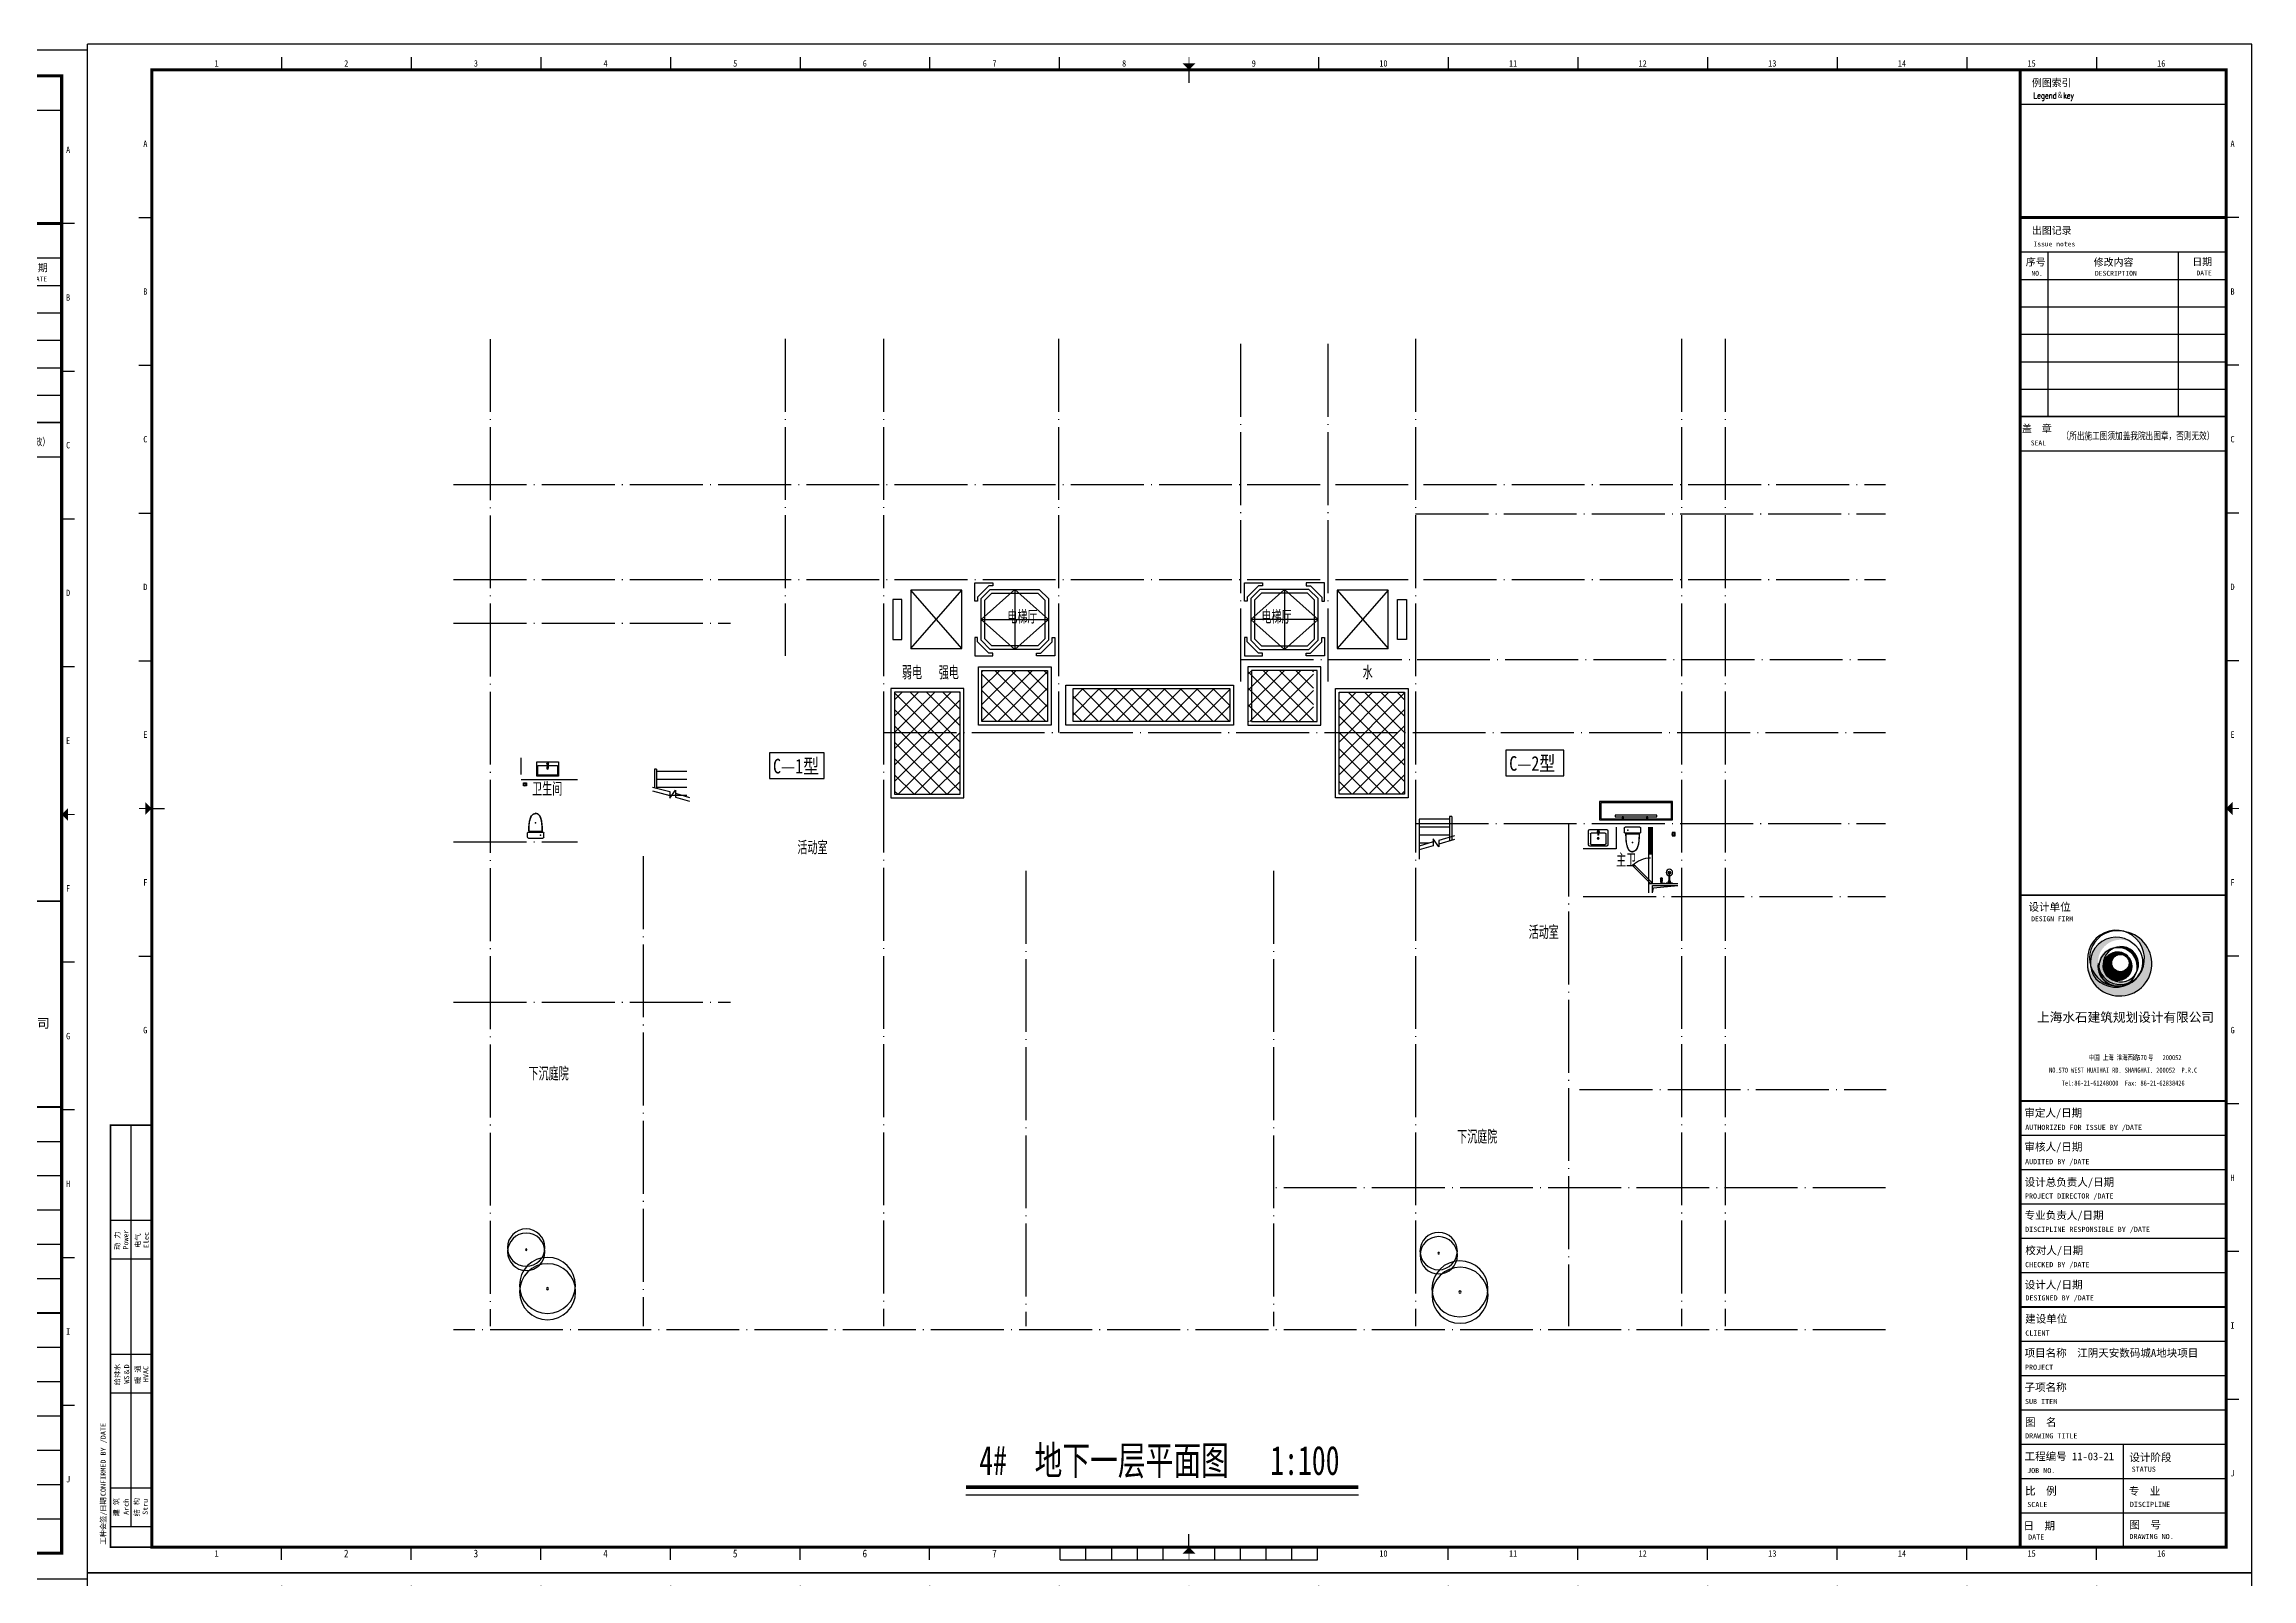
# Model space of a CAD drawing. Extents: x 921942 to 1159542, y -958603 to -790785.
# Drawn here: x 980154 to 1040742, y -874694 to -832575 of the extents above; entities that cross this region are included whole.
import ezdxf
from ezdxf.enums import TextEntityAlignment as Align

# ---------------------------------------------------------------- set-up
doc = ezdxf.new("R2010")
doc.units = 0
doc.header["$LTSCALE"] = 1000
doc.header["$MEASUREMENT"] = 0
doc.linetypes.add('DOTE', pattern=[2.42, 2, -0.2, 0.02, -0.2])
doc.layers.get('0').update_dxf_attribs({"linetype": 'CONTINUOUS'})
for name, color, linetype in [('DIM_SYMB', 3, 'CONTINUOUS'), ('DOTE', 1, 'DOTE'), ('FACE', 2, 'CONTINUOUS'), ('PUB_TEXT', 7, 'CONTINUOUS'), ('STAIR', 2, 'CONTINUOUS'), ('TT', 7, 'CONTINUOUS'), ('厨卫', 8, 'CONTINUOUS'), ('图框', 255, 'CONTINUOUS'), ('家具', 8, 'CONTINUOUS'), ('平面填充', 250, 'CONTINUOUS'), ('树', 86, 'CONTINUOUS'), ('管道', 8, 'CONTINUOUS'), ('造型墙', 55, 'CONTINUOUS'), ('面积线', 3, 'CONTINUOUS')]:
    doc.layers.add(name, color=color, linetype=linetype)
doc.styles.add('SHEET1', font='romanc.shx', dxfattribs={"width": 0.65, "bigfont": 'tssdchn.shx'})
doc.styles.get("Standard").update_dxf_attribs({"font": 'GBENOR', "bigfont": 'GBCBIG'})
doc.styles.add('TKZ1', font='SIMHEI.TTF', dxfattribs={"width": 0.7})
doc.styles.add('图签栏', font='SimSun.ttf')
doc.styles.add('长仿宋', font='SimSun.ttf', dxfattribs={"width": 0.7, "height": 5})
doc.styles.add('黑体', font='SIMHEI.TTF', dxfattribs={"width": 0.8})

# ---------------------------------------------------------------- blocks, each defined once
blk = doc.blocks.new('A$C790473E3')
at = {"layer": 'FACE'}
blk.add_hatch(color=256, dxfattribs=at).paths.add_polyline_path([(12277, 22805, -0.43582423), (25158, 38243, 0.40349822), (8203, 25238, -0.61544517), (35207, 40694, 0.91316991), (6565, 13084, -0.18593916), (0, 27582, 2.29498981), (29364, 49669, -0.74337417), (29147, 8589, 0.27041132), (38508, 20344, -0.44566281), (20141, 12365, -0.32623171)])
h = blk.add_hatch(dxfattribs=at)
h.set_pattern_fill('ANSI31', color=256, scale=6118.035339, style=0)
h.set_pattern_definition([(45, (-835537.9, 198731.2), (-540.76303, 540.76303), [])])
h.paths.add_polyline_path([(34441, 22970, 1.00745479), (12277, 22805, 0.99260037)])
h.paths.add_polyline_path([(18828, 25457, -1), (32328, 25457, -1)], flags=16)
blk.add_circle((23359, 22970), 11082, dxfattribs=at)
at = {"layer": 'FACE', "color": 2}
blk.add_circle((25578, 25457), 6750, dxfattribs=at)
for centre, radius, start, end in [((24948, 24977), 25084, 174.038692, 79.861542), ((22142, 25587), 19974, 49.145957, 218.751509), ((25605, 26152), 17427, 56.564441, 183.004516), ((23426, 22946), 15395, 83.539592, 171.435544), ((25891, 24539), 13724, 93.061268, 187.256224), ((23075, 29161), 21450, 286.445455, 72.950093), ((22101, 28855), 22137, 183.29715, 225.430105), ((23359, 22970), 11082, 253.122954, 180.85108), ((25737, 24611), 13464, 245.440082, 341.523102), ((23754, 22488), 14908, 291.206809, 351.732962)]:
    blk.add_arc(centre, radius, start, end, dxfattribs=at)
blk = doc.blocks.new('图框2')
at = {"layer": '图框', "color": 0}
for p, q in [((84100, 59400), (0, 59400)), ((0, 0), (0, 59400)), ((84100, 0), (84100, 59400)), ((7538, 58900), (7538, 58400)), ((12575, 58900), (12575, 58400)), ((17612, 58900), (17612, 58400)), ((22650, 58900), (22650, 58400)), ((27688, 58900), (27688, 58400)), ((32725, 58900), (32725, 58400)), ((37762, 58900), (37762, 58400)), ((42800, 58400), (42800, 57900)), ((47838, 58900), (47838, 58400)), ((52875, 58900), (52875, 58400)), ((57912, 58900), (57912, 58400)), ((62950, 58900), (62950, 58400)), ((67988, 58900), (67988, 58400)), ((73025, 58900), (73025, 58400)), ((78062, 58900), (78062, 58400)), ((75100, 57067), (83100, 57067)), ((2000, 52660), (2500, 52660)), ((75100, 52660), (83100, 52660)), ((83600, 52660), (83100, 52660)), ((75100, 51327), (83100, 51327)), ((76167, 51327), (76167, 44927)), ((81233, 51327), (81233, 44927)), ((75100, 50260), (83100, 50260)), ((75100, 49193), (83100, 49193)), ((75100, 48127), (83100, 48127)), ((2000, 46920), (2500, 46920)), ((75100, 47060), (83100, 47060)), ((83600, 46920), (83100, 46920)), ((75100, 45993), (83100, 45993)), ((75100, 44927), (83100, 44927)), ((75100, 43593), (83100, 43593)), ((75100, 43593), (83100, 43593)), ((2000, 41180), (2500, 41180)), ((83600, 41180), (83100, 41180)), ((2000, 35440), (2500, 35440)), ((83600, 35440), (83100, 35440)), ((2500, 29700), (3000, 29700)), ((2000, 23960), (2500, 23960)), ((83600, 23960), (83100, 23960)), ((83600, 18220), (83100, 18220)), ((900, 17400), (2500, 17400)), ((900, 17400), (2500, 17400)), ((1700, 1800), (1700, 17400)), ((75100, 17000), (83100, 17000)), ((75100, 15667), (83100, 15667)), ((75100, 14333), (83100, 14333)), ((900, 13700), (2500, 13700)), ((75100, 13000), (83100, 13000)), ((900, 12200), (2500, 12200)), ((83600, 12480), (83100, 12480)), ((75100, 11667), (83100, 11667)), ((75100, 9000), (83100, 9000)), ((900, 8500), (2500, 8500)), ((900, 7000), (2500, 7000)), ((75100, 7667), (83100, 7667)), ((75100, 6333), (83100, 6333)), ((83600, 6740), (83100, 6740)), ((75100, 5000), (83100, 5000)), ((79100, 5000), (79100, 1000)), ((75100, 3667), (83100, 3667)), ((900, 3300), (2500, 3300)), ((900, 1800), (2500, 1800)), ((75100, 2333), (83100, 2333)), ((7538, 500), (7538, 1000)), ((12575, 500), (12575, 1000)), ((17612, 500), (17612, 1000)), ((22650, 500), (22650, 1000)), ((27688, 500), (27688, 1000)), ((32725, 500), (32725, 1000)), ((37800, 500), (37800, 1000)), ((38800, 500), (38800, 1000)), ((39800, 500), (39800, 1000)), ((40800, 500), (40800, 1000)), ((41800, 500), (41800, 1000)), ((42800, 1000), (42800, 1500)), ((43800, 500), (43800, 1000)), ((44800, 500), (44800, 1000)), ((45800, 500), (45800, 1000)), ((46800, 500), (46800, 1000)), ((47800, 500), (47800, 1000)), ((52875, 500), (52875, 1000)), ((57912, 500), (57912, 1000)), ((62950, 500), (62950, 1000)), ((67988, 500), (67988, 1000)), ((73025, 500), (73025, 1000)), ((78062, 500), (78062, 1000)), ((0, 0), (84100, 0)), ((37800, 500), (47800, 500))]:
    blk.add_line(p, q, dxfattribs=at)
at = {"layer": '图框', "color": 0, "const_width": 120}
blk.add_lwpolyline([(83100, 58400), (2500, 58400), (2500, 1000), (83100, 1000)], close=True, dxfattribs=at)
at = {"layer": '图框', "color": 0}
for points, const_width in [([(42800, 58650), (42800, 58900)], 30), ([(75100, 58400), (75100, 1000)], 120), ([(75100, 52660), (83100, 52660)], 120), ([(75100, 44927), (83100, 44927)], 66.7), ([(2250, 29700), (2000, 29700)], 30), ([(83350, 29700), (83600, 29700)], 30), ([(75100, 26333), (83100, 26333)], 66.7), ([(75100, 26333), (83100, 26333)], 60), ([(75100, 18333), (83100, 18333)], 80), ([(75100, 18333), (83100, 18333)], 66.7), ([(2500, 1000), (900, 1000), (900, 17400), (2500, 17400)], 60), ([(75100, 10333), (83100, 10333)], 80), ([(42800, 750), (42800, 500)], 30)]:
    blk.add_lwpolyline(points, dxfattribs=dict(at, const_width=const_width))
for points in [[(42550, 58650), (43050, 58650), (42800, 58400)], [(2250, 29450), (2250, 29950), (2500, 29700)], [(83350, 29450), (83350, 29950), (83100, 29700)], [(42550, 750), (43050, 750), (42800, 1000)]]:
    blk.add_solid(points, dxfattribs=at)
at = {"layer": '图框', "color": 0, "linetype": 'ByBlock', "xscale": 0.04999999701976776, "yscale": 0.05000000447034836, "zscale": 0.05}
blk.add_blockref('A$C790473E3', (77715, 22421), dxfattribs=at)
at = {"layer": '图框', "color": 0, "style": 'TKZ1'}
for s, height, width, p in [('1', 250, 0.85, (5019, 58650)), ('2', 250, 0.85, (10056, 58650)), ('3', 250, 0.85, (15094, 58650)), ('4', 250, 0.85, (20131, 58650)), ('5', 250, 0.85, (25169, 58650)), ('6', 250, 0.85, (30206, 58650)), ('7', 250, 0.85, (35244, 58650)), ('8', 250, 0.85, (40281, 58650)), ('9', 250, 0.85, (45319, 58650)), ('10', 250, 0.85, (50356, 58650)), ('11', 250, 0.85, (55394, 58650)), ('12', 250, 0.85, (60431, 58650)), ('13', 250, 0.85, (65469, 58650)), ('14', 250, 0.85, (70506, 58650)), ('15', 250, 0.85, (75544, 58650)), ('16', 250, 0.85, (80581, 58650)), ('A', 250, 0.85, (2250, 55530)), ('A', 250, 0.85, (83350, 55530)), ('B', 250, 0.85, (2250, 49790)), ('B', 250, 0.85, (83350, 49790)), ('C', 250, 0.85, (2250, 44050)), ('C', 250, 0.85, (83350, 44050)), ('D', 250, 0.85, (2250, 38310)), ('D', 250, 0.85, (83350, 38310)), ('E', 250, 0.85, (2250, 32570)), ('E', 250, 0.85, (83350, 32570)), ('F', 250, 0.85, (2250, 26830)), ('F', 250, 0.85, (83350, 26830)), ('G', 250, 0.85, (2244, 21090)), ('G', 250, 0.85, (83350, 21090)), ('中国 上海 淮海西路   号    ', 200, 0.75, (79264, 20033)), ('570     200052 ', 200, 0.75, (80571, 20021)), ('NO.570 WEST HUAIHAI RD. SHANGHAI. 200052  P.R.C', 200, 0.75, (79100, 19533)), ('Tel:86-21-61248000  Fax: 86-21-62838426', 200, 0.75, (79100, 19033)), ('H', 250, 0.85, (83350, 15350)), ('I', 250, 0.85, (83350, 9610)), ('J', 250, 0.85, (83350, 3870)), ('1', 250, 0.85, (5019, 750)), ('2', 300, 0.85, (10056, 750)), ('3', 300, 0.85, (15094, 750)), ('4', 300, 0.85, (20131, 750)), ('5', 300, 0.85, (25169, 750)), ('6', 300, 0.85, (30206, 750)), ('7', 300, 0.85, (35244, 750)), ('10', 250, 0.85, (50356, 750)), ('11', 250, 0.85, (55394, 750)), ('12', 250, 0.85, (60431, 750)), ('13', 250, 0.85, (65469, 750)), ('14', 250, 0.85, (70506, 750)), ('15', 250, 0.85, (75544, 750)), ('16', 250, 0.85, (80581, 750))]:
    blk.add_text(s, height=height, dxfattribs=dict(at, width=width)).set_placement(p, align=Align.MIDDLE)
at = {"layer": '图框', "color": 0, "style": '图签栏'}
for s, height, p in [('例图索引', 282.8, (75551, 57759)), ('出图记录', 282.8, (75551, 52019)), ('Issue notes', 188.55, (75615, 51542)), ('序号', 282.8, (75315, 50792)), ('修改内容', 282.8, (77955, 50787)), ('日期', 282.8, (81788, 50803)), ('NO.', 188.6, (75534, 50402)), ('DESCRIPTION', 188.55, (78005, 50402)), ('DATE', 188.6, (81948, 50413)), ('盖  章', 282.8, (75167, 44324)), ('SEAL', 188.6, (75511, 43809)), ('DESIGN FIRM', 188.55, (75529, 25318)), ('审定人/日期', 300, (75260, 17722)), ('AUTHORIZED FOR ISSUE BY /DATE', 200, (75295, 17208)), ('审核人/日期', 300, (75266, 16402)), ('AUDITED BY /DATE', 200, (75288, 15876)), ('设计总负责人/日期', 300, (75272, 15030)), ('PROJECT DIRECTOR /DATE', 200, (75284, 14542)), ('专业负责人/日期', 300, (75272, 13744)), ('DISCIPLINE RESPONSIBLE BY /DATE', 200, (75292, 13246)), ('CHECKED BY /DATE', 200, (75290, 11877)), ('校对人/日期', 300, (75296, 12378)), ('设计人/日期', 300, (75274, 11045)), ('DESIGNED BY /DATE', 200, (75301, 10583)), ('建设单位', 300, (75293, 9720)), ('项目名称  江阴天安数码城A地块项目', 300, (75269, 8393)), ('CLIENT', 200, (75297, 9217)), ('PROJECT', 200, (75285, 7890)), ('子项名称  ', 300, (75269, 7060)), ('SUB ITEM', 200, (75285, 6557)), ('图  名', 300, (75285, 5706)), ('DRAWING TITLE', 200, (75291, 5224)), ('工程编号 11-03-21', 300, (75271, 4374)), ('设计阶段', 300, (79340, 4335)), ('JOB NO.', 200, (75369, 3875)), ('STATUS', 200, (79430, 3927)), ('比  例', 300, (75290, 3030)), ('SCALE', 200, (75375, 2555)), ('专  业', 300, (79318, 3025)), ('DISCIPLINE', 200, (79361, 2559)), ('日  期', 300, (75226, 1677)), ('图  号', 300, (79342, 1717)), ('DATE', 200, (75408, 1290)), ('DRAWING NO.', 200, (79344, 1311))]:
    blk.add_text(s, height=height, dxfattribs=at).set_placement(p)
at = {"layer": '图框', "color": 0}
for s, height, style, width, p in [('Legend＆key', 240, 'SHEET1', 0.8, (75615, 57282)), ('（所出施工图须加盖我院出图章，否则无效）', 282.83, '图签栏', 0.75, (76705, 44040))]:
    blk.add_text(s, height=height, dxfattribs=dict(at, style=style, width=width)).set_placement(p)
for s, height, style, p in [('设计单位', 300, '图签栏', (76241, 25883)), ('上海水石建筑规划设计有限公司', 360, 'TKZ1', (79192, 21597))]:
    blk.add_text(s, height=height, dxfattribs=dict(at, style=style)).set_placement(p, align=Align.MIDDLE)
at = {"layer": '图框', "color": 0, "style": '图签栏'}
for s, p in [('动 力', (1156, 12907)), ('电气', (1956, 12907)), ('给排水', (1156, 7707)), ('暖 通', (1956, 7707)), ('建 筑', (1116, 2550)), ('结 构', (1916, 2550))]:
    blk.add_text(s, height=200, rotation=90, dxfattribs=at).set_placement(p, align=Align.MIDDLE)
for s, height, p in [('Power', 200, (1588, 12561)), ('Elec', 200, (2385, 12619)), ('WS＆D', 200, (1623, 7351)), ('HVAC', 200, (2368, 7411)), ('CONFIRMED BY /DATE', 202.02, (712, 2979)), ('日期', 202, (713, 2372)), ('Arch', 200, (1602, 2253)), ('Stru', 200, (2344, 2253)), ('工种会签/', 202, (714, 1094))]:
    blk.add_text(s, height=height, rotation=90, dxfattribs=at).set_placement(p)
blk = doc.blocks.new('A$C2FB07499')
at = {"layer": '家具', "ltscale": 0.5}
blk.add_lwpolyline([(500, 0), (0, 0), (0, 2000), (500, 2000)], close=True, dxfattribs=at)
at = {"layer": '家具', "color": 251, "ltscale": 40}
for points in [[(470, 30), (30, 30), (30, 1970), (470, 1970)], [(368, 1572), (415, 1572), (415, 428), (368, 428)], [(415, 1381), (480, 1381), (480, 1343), (415, 1343)], [(415, 717), (480, 717), (480, 679), (415, 679)]]:
    blk.add_lwpolyline(points, close=True, dxfattribs=at)
blk = doc.blocks.new('asfdgfhgfh')
at = {"layer": '厨卫', "lineweight": -3}
for p, q in [((-222, -50), (-222, -125)), ((-222, -72), (-192, -72)), ((-192, -50), (-192, -125)), ((-12, -37), (-12, -27)), ((4, -42), (4, -315)), ((14, -315), (14, -42)), ((31, -37), (31, -27))]:
    blk.add_line(p, q, dxfattribs=at)
at = {"layer": '厨卫', "color": 8}
for p, q in [((-6, -37), (-6, -27)), ((24, -34), (24, -27))]:
    blk.add_line(p, q, dxfattribs=at)
at = {"layer": '厨卫', "lineweight": -3}
for points in [[(-195, -40), (-195, -12), (-219, -12), (-219, -40)], [(-1, -27), (-46, -27), (-76, -22), (-76, -12)], [(-76, -12), (94, -12), (94, -22), (64, -27), (19, -27)], [(-19, -61), (-29, -61), (-29, -57), (-19, -57)], [(4, -82), (-19, -82), (-19, -37), (-6, -37)], [(24, -37), (37, -37), (37, -82), (14, -82)], [(37, -57), (47, -57), (47, -61), (37, -61)]]:
    blk.add_lwpolyline(points, dxfattribs=at)
for points in [[(-162, -12), (-162, -22), (-106, -22), (-106, -12)], [(40, -12), (40, -22), (-22, -22), (-22, -12)]]:
    blk.add_lwpolyline(points, close=True, dxfattribs=at)
at = {"layer": '厨卫', "color": 8}
for points in [[(4, -62), (-6, -62), (-6, -34), (-1, -34)], [(19, -34), (24, -34), (24, -62), (14, -62)]]:
    blk.add_lwpolyline(points, dxfattribs=at)
blk.add_lwpolyline([(19, -22), (19, -42), (-1, -42), (-1, -22)], close=True, dxfattribs=at)
for centre, radius in [((-207, -50), 15), ((-207, -99), 15), ((9, -315), 5)]:
    blk.add_circle(centre, radius, dxfattribs=at)
at = {"layer": '厨卫', "lineweight": -3}
blk.add_circle((9, -315), 89.5, dxfattribs=at)
for centre, start, end in [((-239, -119), 286.41807, 340.32674), ((-175, -119), 199.67326, 253.58193)]:
    blk.add_arc(centre, 17.7, start, end, dxfattribs=at)
at = {"layer": '厨卫', "color": 8}
for centre, radius, start, end in [((-207, -50), 17, 133.33592, 208.07249), ((-207, -99), 17, 151.92751, 28.07249), ((-207, -50), 17, 331.92751, 46.66408), ((9, -315), 35, 98.21321, 81.78679), ((9, -315), 9, 123.74899, 56.25101)]:
    blk.add_arc(centre, radius, start, end, dxfattribs=at)
at = {"layer": '厨卫', "lineweight": -3, "extrusion": (0, 0, -1)}
for centre, major_axis, ratio, start_param, end_param in [((-207, -147), (33.6, 0), 0.612909, -0.37962, 3.521213), ((-207, -138), (31.4, 0), 0.47884, -1.072899, 4.214492)]:
    blk.add_ellipse(centre, major_axis=major_axis, ratio=ratio, start_param=start_param, end_param=end_param, dxfattribs=at)
blk = doc.blocks.new('aswfdgdfh')
at = {"layer": '厨卫'}
blk.add_lwpolyline([(43, -43), (43, 43), (-43, 43), (-43, -43)], close=True, dxfattribs=at)
at = {"layer": '厨卫', "color": 8}
for points in [[(-33, 0), (-33, 1), (-17, 1), (-17, 0)], [(-24, 23), (-22, 24), (-11, 13), (-13, 12)], [(0, 33), (1, 33), (1, 17), (0, 17)], [(23, 24), (24, 22), (13, 11), (12, 13)], [(33, 0), (33, -1), (17, -1), (17, 0)], [(-23, -24), (-24, -22), (-13, -11), (-12, -13)], [(0, -33), (-1, -33), (-1, -17), (0, -17)], [(24, -23), (22, -24), (11, -13), (13, -12)]]:
    blk.add_lwpolyline(points, close=True, dxfattribs=at)
blk.add_circle((0, 0), 36.6, dxfattribs=at)
blk = doc.blocks.new('DR2045')
at = {"color": 0, "linetype": 'ByBlock'}
for p, q in [((0, 0), (-1.1, -1.1)), ((0, 0), (17, -17)), ((-1.1, -1.1), (15.9, -18))]:
    blk.add_line(p, q, dxfattribs=at)
blk.add_arc((0, 0), 24, 270, 315, dxfattribs=at)
blk = doc.blocks.new('asfdgfh')
at = {"layer": '厨卫', "ltscale": 100}
for p, q in [((-266, -207, 0), (-266, -92, 0)), ((159, -67, 0), (-241, -67, 0)), ((159, -232, 0), (-241, -232, 0)), ((145, -40, 0), (-228, -40, 0)), ((184, -207, 0), (184, -92, 0))]:
    blk.add_line(p, q, dxfattribs=at)
for centre, radius, start, end in [((-241, -92, 0), 25, 90, 180), ((-241, -207, 0), 25, 180, 270), ((-261, -39, 0), 33.7, 303.61571, 10.84697), ((178, -39, 0), 33.9, 169.31129, 235.13473), ((159, -92, 0), 25, 0, 90), ((159, -207, 0), 25, 270, 0)]:
    blk.add_arc(centre, radius, start, end, dxfattribs=at)
for points, knots in [([(-227, -33, 0), (-227, 85, 0), (-226, 243, 0), (-137, 424, 0), (-69, 441, 0), (-41, 448, 0)], [0, 0, 0, 0, 355.24272, 473.249847, 556.576042, 556.576042, 556.576042, 556.576042]), ([(-222, -41, 0), (-222, -2, 0), (-222, 29, 0), (-220, 90, 0), (-219, 121, 0), (-213, 182, 0), (-208, 213, 0), (-198, 258, 0), (-194, 273, 0), (-187, 296, 0), (-184, 303, 0), (-180, 315, 0), (-179, 319, 0), (-176, 326, 0), (-174, 330, 0), (-170, 341, 0), (-167, 348, 0), (-160, 363, 0), (-156, 369, 0), (-148, 382, 0), (-143, 389, 0), (-134, 400, 0), (-129, 405, 0), (-121, 412, 0), (-118, 414, 0), (-112, 418, 0), (-109, 420, 0), (-102, 423, 0), (-99, 425, 0), (-92, 428, 0), (-89, 429, 0), (-78, 433, 0), (-71, 435, 0), (-56, 440, 0), (-48, 441, 0), (-40, 443, 0)], [0, 0, 0, 0, 92.762674, 92.762674, 185.525347, 185.525347, 278.288021, 278.288021, 324.669358, 324.669358, 347.860026, 347.860026, 359.45536, 359.45536, 371.050694, 371.050694, 394.241363, 394.241363, 417.432031, 417.432031, 440.6227, 440.6227, 463.813368, 463.813368, 475.408702, 475.408702, 487.004036, 487.004036, 498.599371, 498.599371, 510.194705, 510.194705, 533.385373, 533.385373, 556.576042, 556.576042, 556.576042, 556.576042]), ([(140, -40, 0), (140, -2, 0), (139, 29, 0), (138, 90, 0), (136, 121, 0), (130, 182, 0), (125, 213, 0), (115, 258, 0), (111, 273, 0), (104, 296, 0), (101, 303, 0), (97, 315, 0), (96, 319, 0), (93, 326, 0), (92, 330, 0), (87, 341, 0), (84, 348, 0), (77, 363, 0), (73, 369, 0), (65, 382, 0), (61, 389, 0), (51, 400, 0), (46, 405, 0), (38, 412, 0), (35, 414, 0), (29, 418, 0), (26, 420, 0), (20, 423, 0), (16, 425, 0), (10, 428, 0), (6, 429, 0), (-4, 433, 0), (-12, 435, 0), (-27, 440, 0), (-35, 441, 0), (-43, 443, 0)], [0, 0, 0, 0, 92.762674, 92.762674, 185.525347, 185.525347, 278.288021, 278.288021, 324.669358, 324.669358, 347.860026, 347.860026, 359.45536, 359.45536, 371.050694, 371.050694, 394.241363, 394.241363, 417.432031, 417.432031, 440.6227, 440.6227, 463.813368, 463.813368, 475.408702, 475.408702, 487.004036, 487.004036, 498.599371, 498.599371, 510.194705, 510.194705, 533.385373, 533.385373, 556.576042, 556.576042, 556.576042, 556.576042]), ([(145, -33, 0), (144, 85, 0), (143, 243, 0), (54, 424, 0), (-13, 441, 0), (-41, 448, 0)], [0, 0, 0, 0, 355.24272, 473.249847, 556.576042, 556.576042, 556.576042, 556.576042])]:
    blk.add_open_spline(points, degree=3, knots=knots, dxfattribs=at)
at = {"layer": '厨卫'}
for p in [(-42, 189, 0), (-171, -149, 0)]:
    blk.add_point(p, dxfattribs=at)
blk = doc.blocks.new('dfdsf')
at = {"layer": '家具'}
for p, q in [((-6119, -27345), (-6119, -27726)), ((-5626, -27307), (-6081, -27307)), ((-6081, -27765), (-5626, -27765)), ((-5588, -27726), (-5588, -27345))]:
    blk.add_line(p, q, dxfattribs=at)
at = {"layer": '家具', "color": 8}
for p, q in [((-6068, -27695), (-6068, -27428)), ((-6049, -27409), (-5869, -27409)), ((-5658, -27714), (-6049, -27714)), ((-5872, -27364), (-5886, -27364)), ((-5867, -27351), (-5876, -27341)), ((-5867, -27377), (-5876, -27387)), ((-5870, -27392), (-5866, -27466)), ((-5866, -27466), (-5841, -27466)), ((-5854, -27345), (-5854, -27332)), ((-5854, -27383), (-5854, -27396)), ((-5837, -27392), (-5841, -27466)), ((-5831, -27341), (-5840, -27350)), ((-5831, -27387), (-5840, -27377)), ((-5838, -27409), (-5658, -27409)), ((-5835, -27364), (-5821, -27364)), ((-5639, -27428), (-5639, -27695))]:
    blk.add_line(p, q, dxfattribs=at)
for centre, radius in [((-5854, -27364), 32.3), ((-5855, -27549), 25.4), ((-5854, -27364), 18.8), ((-5855, -27549), 16)]:
    blk.add_circle(centre, radius, dxfattribs=at)
at = {"layer": '家具'}
for centre, start, end in [((-6081, -27345), 90, 180), ((-6081, -27726), 180, 270), ((-5626, -27345), 0, 90), ((-5626, -27726), 270, 0)]:
    blk.add_arc(centre, 38.1, start, end, dxfattribs=at)
at = {"layer": '家具', "color": 8}
for centre, start, end in [((-6049, -27428), 90, 180), ((-6049, -27695), 180, 270), ((-5658, -27428), 0, 90), ((-5658, -27695), 270, 0)]:
    blk.add_arc(centre, 19.1, start, end, dxfattribs=at)
blk = doc.blocks.new('asfsdgdfh')
at = {"layer": '厨卫'}
for p, q in [((-103, -121), (-103, -33)), ((-73, -121), (-73, -33))]:
    blk.add_line(p, q, dxfattribs=at)
blk.add_lwpolyline([(212, 214), (-388, 214), (-388, -186), (212, -186)], close=True, dxfattribs=at)
blk.add_lwpolyline([(-73, -86), (172, -86, 0.414214), (182, -76), (182, 174, 0.414214), (172, 184), (-348, 184, 0.414214), (-358, 174), (-358, -76, 0.414214), (-348, -86), (-103, -86)], format="xyb", dxfattribs=at)
for radius in [25, 20]:
    blk.add_circle((-88, -11), radius, dxfattribs=at)
for centre, radius, start, end in [((-88, -138), 23, 99.48812, 80.51188), ((-88, -138), 12.3, 106.41355, 73.58645), ((-88, -138), 10.7, 108.39514, 71.60486), ((218, -111), 310, 175.50816, 184.49184), ((-88, -87), 2.86, 0, 180), ((-88, -136), 2.86, 180, 0), ((-394, -111), 310, 355.50816, 4.49184)]:
    blk.add_arc(centre, radius, start, end, dxfattribs=at)
for centre in [(-88, -33), (-88, -42), (-88, -44)]:
    blk.add_ellipse(centre, major_axis=(-15.3, 0), ratio=0.448066, start_param=3.141593, end_param=6.283185, dxfattribs=at)
blk = doc.blocks.new('$plan$00000428')
for centre, radius in [((-45, 29), 445), ((39, -27), 445), ((-3, 1), 18.1)]:
    blk.add_circle(centre, radius)
at = {"width": 0.8, "flags": 9}
for tag in ['YSIZE', 'XSIZE']:
    blk.add_attdef(tag, (-5, 0), '', height=0.2, dxfattribs=at)

msp = doc.modelspace()

# ---------------------------------------------------------------- hatches: boundary and pattern name
at = {"layer": '平面填充'}
h = msp.add_hatch(dxfattribs=at)
h.set_pattern_fill('NET', color=256, scale=100, angle=45, style=0)
h.set_pattern_definition([(45, (93018.2, 89504.05), (-224.5064, 224.5064), []), (135, (93018.2, 89504.05), (-224.5064, -224.5064), [])])
h.paths.add_polyline_path([(1007692, -849763), (1005892, -849763), (1005892, -851163), (1007692, -851163)])
h = msp.add_hatch(dxfattribs=at)
h.set_pattern_fill('NET', color=256, scale=100, angle=45, style=0)
h.set_pattern_definition([(135, (1927865.6, 89504.05), (224.5064, 224.5064), []), (45, (1927865.6, 89504.05), (224.5064, -224.5064), [])])
h.paths.add_polyline_path([(1013192, -849763), (1014992, -849763), (1014992, -851163), (1013192, -851163)])
h = msp.add_hatch(dxfattribs=at)
h.set_pattern_fill('NET', color=256, scale=100, angle=45, style=0)
h.set_pattern_definition([(45, (33718.2, 47549.7), (-224.5064, 224.5064), []), (135, (33718.2, 47549.7), (-224.5064, -224.5064), [])])
h.paths.add_polyline_path([(1003492, -853163), (1005292, -853163), (1005292, -850363), (1003492, -850363)])
h = msp.add_hatch(dxfattribs=at)
h.set_pattern_fill('NET', color=256, scale=100, angle=45, style=0)
h.set_pattern_definition([(45, (93118.2, 89504.05), (-224.5064, 224.5064), []), (135, (93118.2, 89504.05), (-224.5064, -224.5064), [])])
h.paths.add_polyline_path([(1008392, -850263), (1012692, -850263), (1012692, -851163), (1008392, -851163)])
h = msp.add_hatch(dxfattribs=at)
h.set_pattern_fill('NET', color=256, scale=100, angle=45, style=0)
h.set_pattern_definition([(135, (1987265.6, 47549.7), (224.5064, 224.5064), []), (45, (1987265.6, 47549.7), (224.5064, -224.5064), [])])
h.paths.add_polyline_path([(1017492, -853163), (1015692, -853163), (1015692, -850363), (1017492, -850363)])

# ---------------------------------------------------------------- linework, layer by layer
at = {"layer": 'DIM_SYMB', "const_width": 105}
msp.add_lwpolyline([(1005451, -872180), (1016223, -872180)], dxfattribs=at)
at = {"layer": 'DIM_SYMB'}
msp.add_lwpolyline([(1005451, -872390), (1016223, -872390)], dxfattribs=at)
at = {"layer": 'DOTE', "linetype": 'DOTE'}
for p, q in [((992392, -840669), (992392, -867763)), ((1000492, -840663), (1000492, -849363)), ((1003192, -840663), (1003192, -867763)), ((1007992, -840663), (1007992, -851463)), ((1012992, -850063), (1012992, -840663)), ((1015392, -850063), (1015392, -840663)), ((1017792, -840663), (1017792, -867763)), ((1025092, -840663), (1025092, -867763)), ((1026292, -840663), (1026292, -867763)), ((991392, -844663), (1030692, -844663)), ((1017792, -845463), (1030692, -845463)), ((991392, -847263), (1030692, -847263)), ((991392, -848463), (998989, -848463)), ((1012992, -849463), (1030692, -849463)), ((1003192, -851463), (1030692, -851463)), ((1017792, -853963), (1030692, -853963)), ((1021992, -853963), (1021992, -867763)), ((991392, -854463), (994792, -854463)), ((996592, -854863), (996592, -867763)), ((1007092, -855263), (1007092, -867763)), ((1013892, -855263), (1013892, -867763)), ((1022392, -855963), (1030692, -855963)), ((991392, -858863), (998992, -858863)), ((1022292, -861263), (1030703, -861263)), ((1030692, -863963), (1013892, -863963)), ((1030692, -867863), (991392, -867863))]:
    msp.add_line(p, q, dxfattribs=at)
at = {"layer": 'PUB_TEXT'}
for points in [[(1001559, -852028), (1000059, -852028), (1000059, -852728), (1001559, -852728)], [(1021864, -851954), (1020264, -851954), (1020264, -852654), (1021864, -852654)]]:
    msp.add_lwpolyline(points, close=True, dxfattribs=at)
at = {"layer": 'STAIR'}
for p, q in [((1005342, -847563), (1003942, -847563)), ((1003942, -847563), (1003942, -849163)), ((1003942, -849163), (1005342, -847563)), ((1005342, -849163), (1003942, -847563)), ((1005342, -849163), (1005342, -847563)), ((1017042, -847563), (1015642, -847563)), ((1015642, -847563), (1015642, -849163)), ((1017042, -847563), (1015642, -849163)), ((1015642, -847563), (1017042, -849163)), ((1017042, -849163), (1017042, -847563)), ((1003692, -847813), (1003442, -847813)), ((1003442, -847813), (1003442, -848913)), ((1003692, -848913), (1003692, -847813)), ((1017292, -848913), (1017292, -847813)), ((1017292, -847813), (1017542, -847813)), ((1017542, -847813), (1017542, -848913)), ((1003442, -848913), (1003692, -848913)), ((1003942, -849163), (1005342, -849163)), ((1015642, -849163), (1017042, -849163)), ((1017542, -848913), (1017292, -848913)), ((996849, -852963), (997329, -853089)), ((996849, -853067), (997326, -853193)), ((996957, -852523), (997792, -852523)), ((996957, -852743), (997792, -852743)), ((996957, -852963), (997792, -852963)), ((997325, -853268), (997484, -853051)), ((997484, -853051), (997480, -853238)), ((997293, -853183), (997792, -853183)), ((997329, -853089), (997325, -853268)), ((997480, -853238), (997864, -853350)), ((997482, -853134), (997864, -853246)), ((1017892, -853843), (1017892, -854583)), ((1018727, -853843), (1017892, -853843)), ((1018727, -854063), (1017892, -854063)), ((1018727, -854283), (1017892, -854283)), ((1018787, -853773), (1018727, -853773)), ((1018727, -853773), (1018727, -854442)), ((1018787, -853773), (1018787, -854425)), ((1017892, -854467), (1017892, -854943)), ((1018274, -854471), (1017892, -854583)), ((1018164, -854503), (1017892, -854503)), ((1018276, -854575), (1017892, -854687)), ((1018431, -854605), (1018272, -854388)), ((1018272, -854388), (1018276, -854575)), ((1018857, -854300), (1018427, -854426)), ((1018427, -854426), (1018431, -854605)), ((1018857, -854404), (1018429, -854530))]:
    msp.add_line(p, q, dxfattribs=at)
at = {"layer": '厨卫'}
for p, q in [((993242, -852622, 0), (993242, -852163)), ((994792, -852763, 0), (993242, -852763, 0))]:
    msp.add_line(p, q, dxfattribs=at)
at = {"layer": '厨卫', "color": 3}
for p, q in [((1024192, -855613), (1024192, -854063)), ((1024292, -855613), (1024292, -854063))]:
    msp.add_line(p, q, dxfattribs=at)
at = {"layer": '厨卫', "linetype": 'ByBlock'}
for p, q in [((1024227, -854813), (1024227, -854063)), ((1024257, -854813), (1024257, -854063))]:
    msp.add_line(p, q, dxfattribs=at)
at = {"layer": '厨卫'}
msp.add_lwpolyline([(1023292, -854063), (1023292, -854663), (1022392, -854663)], dxfattribs=at)
at = {"layer": '平面填充'}
for p, q in [((1006792, -847538), (1006792, -849188)), ((1014192, -847538), (1014192, -849188)), ((1005867, -848363), (1007717, -848363)), ((1015117, -848363), (1013267, -848363))]:
    msp.add_line(p, q, dxfattribs=at)
for points in [[(1006792, -847538), (1007717, -848363), (1006792, -849188), (1005867, -848363)], [(1006121, -847538), (1007463, -847538), (1007717, -847792), (1007717, -848934), (1007463, -849188), (1006121, -849188), (1005867, -848934), (1005867, -847792)], [(1014192, -847538), (1013267, -848363), (1014192, -849188), (1015117, -848363)], [(1014863, -847538), (1013521, -847538), (1013267, -847792), (1013267, -848934), (1013521, -849188), (1014863, -849188), (1015117, -848934), (1015117, -847792)], [(1006162, -847638), (1007422, -847638), (1007617, -847834), (1007617, -848893), (1007422, -849088), (1006162, -849088), (1005967, -848893), (1005967, -847834)], [(1014822, -847638), (1013562, -847638), (1013367, -847834), (1013367, -848893), (1013562, -849088), (1014822, -849088), (1015017, -848893), (1015017, -847834)], [(1005792, -849663), (1007792, -849663), (1007792, -851263), (1005792, -851263)], [(1005892, -849763), (1007692, -849763), (1007692, -851163), (1005892, -851163)], [(1015192, -849663), (1013192, -849663), (1013192, -851263), (1015192, -851263)], [(1015092, -849763), (1013292, -849763), (1013292, -851163), (1015092, -851163)], [(1003392, -853263), (1005392, -853263), (1005392, -850263), (1003392, -850263)], [(1003492, -853163), (1005292, -853163), (1005292, -850363), (1003492, -850363)], [(1008192, -850163), (1012792, -850163), (1012792, -851263), (1008192, -851263)], [(1008392, -850263), (1012692, -850263), (1012692, -851163), (1008392, -851163)], [(1017592, -853263), (1015592, -853263), (1015592, -850263), (1017592, -850263)], [(1017492, -853163), (1015692, -853163), (1015692, -850363), (1017492, -850363)]]:
    msp.add_lwpolyline(points, close=True, dxfattribs=at)
at = {"layer": '管道'}
for points in [[(1024192, -855863), (1024192, -855613), (1024992, -855613)], [(1024292, -855863), (1024292, -855663), (1024992, -855663)], [(1024292, -855863), (1024319, -855728), (1024992, -855663)]]:
    msp.add_lwpolyline(points, dxfattribs=at)
at = {"layer": '造型墙'}
for points in [[(1006192, -847363), (1006192, -847438), (1006079, -847438), (1005767, -847751), (1005767, -847863), (1005692, -847863), (1005692, -847363), (1006192, -847363)], [(1013592, -847363), (1013592, -847438), (1013479, -847438), (1013167, -847751), (1013167, -847863), (1013092, -847863), (1013092, -847363), (1013592, -847363)], [(1014792, -847363), (1014792, -847438), (1014904, -847438), (1015217, -847751), (1015217, -847863), (1015292, -847863), (1015292, -847363), (1014792, -847363)], [(1006192, -849363), (1006192, -849288), (1006079, -849288), (1005767, -848976), (1005767, -848863), (1005692, -848863), (1005692, -849363), (1006192, -849363)], [(1007392, -849363), (1007392, -849288), (1007504, -849288), (1007817, -848976), (1007817, -848863), (1007892, -848863), (1007892, -849363), (1007392, -849363)], [(1013592, -849363), (1013592, -849288), (1013479, -849288), (1013167, -848976), (1013167, -848863), (1013092, -848863), (1013092, -849363), (1013592, -849363)], [(1014792, -849363), (1014792, -849288), (1014904, -849288), (1015217, -848976), (1015217, -848863), (1015292, -848863), (1015292, -849363), (1014792, -849363)]]:
    msp.add_lwpolyline(points, dxfattribs=at)
at = {"layer": '面积线'}
for p, q in [((996907, -852473), (996907, -852980)), ((996957, -852473), (996907, -852473)), ((996957, -852473), (996957, -852995))]:
    msp.add_line(p, q, dxfattribs=at)

# ---------------------------------------------------------------- block references
at = {"layer": '厨卫', "xscale": -1}
for name, p, rotation in [('asfsdgdfh', (994059, -852455), 180), ('aswfdgdfh', (993348, -852891), 270), ('asfdgfh', (1023784, -854295, 0), 180), ('asfdgfhgfh', (1024747, -855625), 180)]:
    msp.add_blockref(name, p, dxfattribs=dict(at, rotation=rotation))
msp.add_blockref('asfdgfh', (993601, -854131, 0), dxfattribs=at)
at = {"layer": '厨卫'}
msp.add_blockref('aswfdgdfh', (1024872, -854258), dxfattribs=at)
at = {"layer": '厨卫', "linetype": 'ByBlock', "xscale": 29.16666666674428, "yscale": 29.16666666674428, "zscale": 29.16666666670181, "rotation": 180}
msp.add_blockref('DR2045', (1024242, -855613), dxfattribs=at)
at = {"layer": '图框', "color": 0, "linetype": 'ByBlock', "xscale": 0.7063020216301084, "yscale": 0.7063020213972777, "zscale": 0.7063020214030876}
for p in [(921942, -874694), (981342, -874529), (981342, -916483)]:
    msp.add_blockref('图框2', p, dxfattribs=at)
at = {"layer": '家具', "xscale": -1}
for name, p, rotation in [('A$C2FB07499', (1024842, -853363), 90), ('dfdsf', (1016950, -826822), 5.336083575002704e-08)]:
    msp.add_blockref(name, p, dxfattribs=dict(at, rotation=rotation))
at = {"layer": '树'}
for p, xscale, yscale, zscale, rotation in [((993383, -865664), 1.152000000086502, -1.152000000001863, 1.152, 237.0761532164648), ((1018425, -865760), 1.152000000086502, -1.152000000001863, 1.152, 237.0761532164648), ((993967, -866732), 1.728000000112531, -1.728000000002794, 1.728, 237.0761532137958), ((1019009, -866828), 1.728000000112531, -1.728000000002794, 1.728, 237.0761532137958)]:
    msp.add_blockref('$plan$00000428', p, dxfattribs=dict(at, xscale=xscale, yscale=yscale, zscale=zscale, rotation=rotation))

# ---------------------------------------------------------------- texts
at = {"layer": 'PUB_TEXT'}
for s, height, style, width, p in [('C—1型', 400, '黑体', 0.8, (1000158, -852589)), ('C—2型', 400, '黑体', 0.8, (1020363, -852515)), ('4#  地下一层平面图   1:100', 797.47, '长仿宋', 0.7, (1005817, -871841))]:
    msp.add_text(s, height=height, dxfattribs=dict(at, style=style, width=width)).set_placement(p)
at = {"layer": 'TT', "color": 0, "linetype": 'Continuous'}
for s, height, p in [('电梯厅', 367.5, (1006587, -848479)), ('电梯厅', 367.5, (1013562, -848479)), ('弱电', 367.5, (1003695, -850009)), ('强电', 367.5, (1004706, -850009)), ('水', 368, (1016341, -850009)), ('卫生间', 367.5, (993545, -853204)), ('活动室', 367.5, (1000827, -854812)), ('主卫', 367.5, (1023297, -855156)), ('活动室', 367.5, (1020896, -857136)), ('下沉庭院', 367.5, (993447, -861017)), ('下沉庭院', 367.5, (1018933, -862749))]:
    msp.add_text(s, height=height, dxfattribs=at).set_placement(p)

doc.saveas('drawing.dxf')
